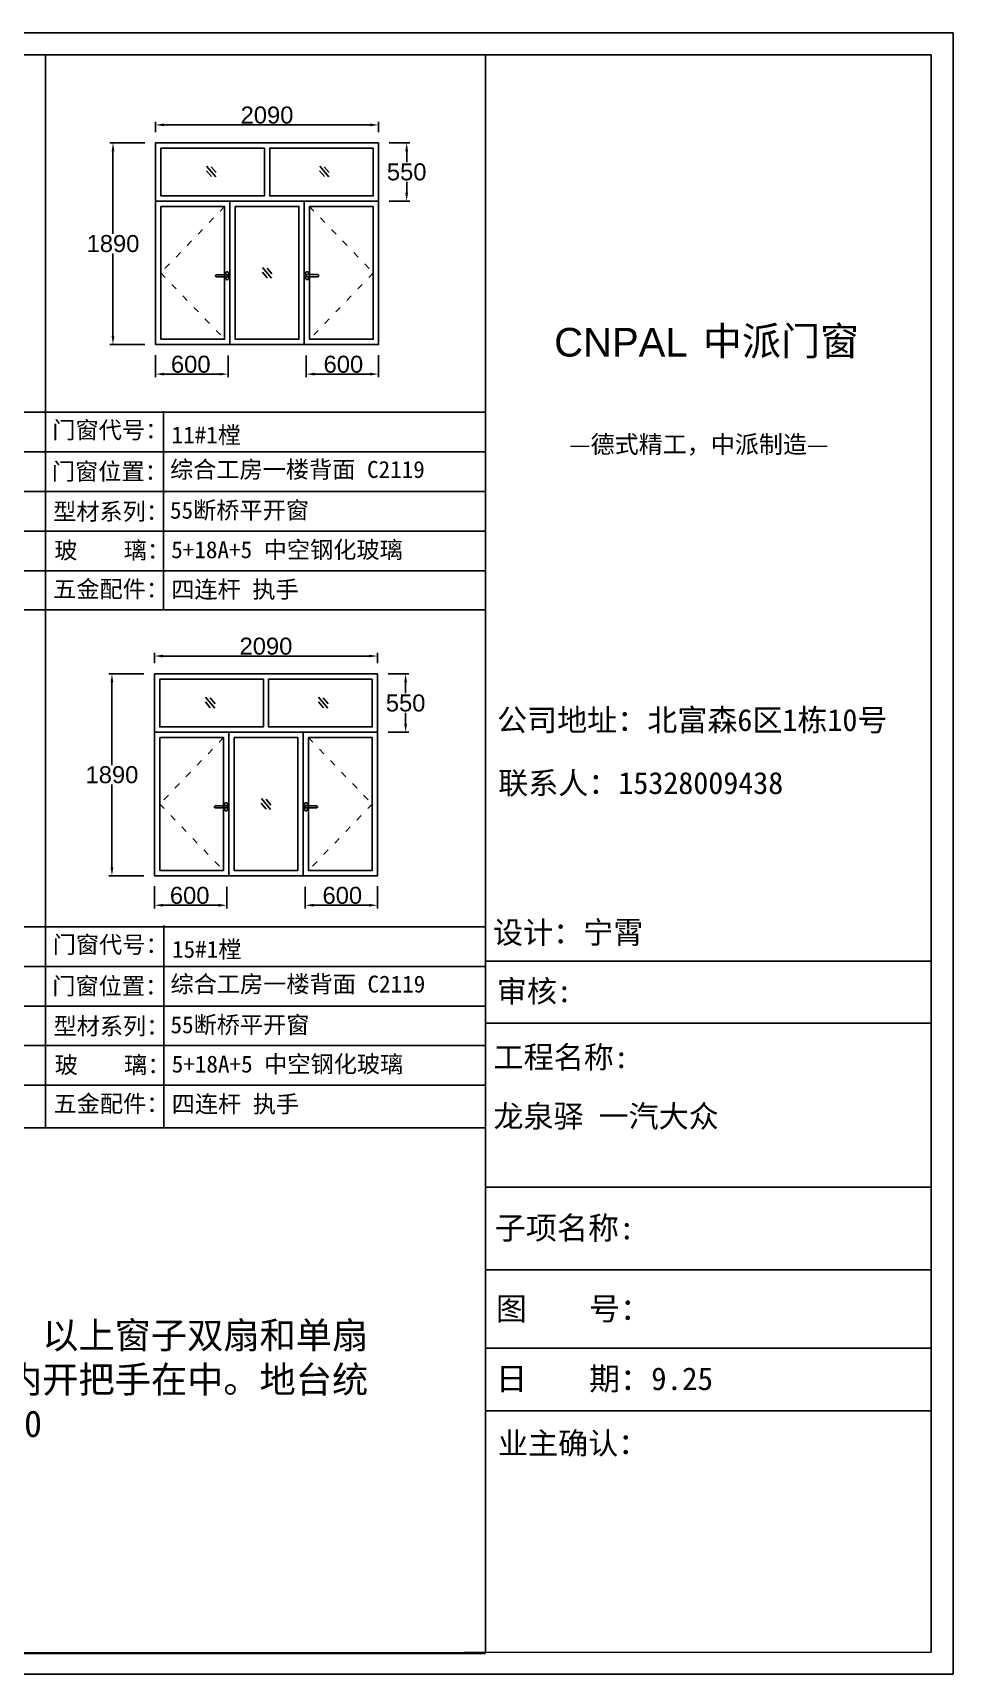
# Model space of a CAD drawing. Header units: inches. Extents: x -138455 to 599497, y -747149 to 13167.
# Drawn here: x 394433 to 403098, y -347679 to -332227 of the extents above; entities that cross this region are included whole.
import ezdxf

# ---------------------------------------------------------------- set-up
doc = ezdxf.new("R2010")
doc.units = ezdxf.units.IN
doc.header["$MEASUREMENT"] = 0
doc.header["$PDMODE"] = 35
doc.header["$PDSIZE"] = -3
doc.linetypes.add('ACAD_ISO03W100', pattern=[30, 12, -18])
doc.layers.add('0 @ 1', color=7, linetype='Continuous')
doc.styles.add('Annotative', font='arialbd.ttf')
doc.styles.add('MtXpl_', font='')
doc.styles.add('MtXpl__1', font='')
doc.styles.get("Standard").update_dxf_attribs({"font": 'arial.ttf'})
doc.styles.get('MtXpl_').set_extended_font_data('SimSun')
doc.styles.get('MtXpl__1').set_extended_font_data('SimSun', bold=True)
doc.dimstyles.get("Standard").update_dxf_attribs({"dimtxt": 80, "dimasz": 70, "dimexe": 40, "dimexo": 80, "dimgap": 0, "dimtad": 1, "dimtih": 1, "dimtoh": 1, "dimdec": 0, "dimzin": 0, "dimdsep": 46, "dimtxsty": 'Standard', "dimcen": 0.09, "dimadec": 0, "dimazin": 0, "dimtfac": 1, "dimtdec": 0, "dimtofl": 0, "dimtmove": 0, "dimatfit": 3, "dimfxl": 0, "dimtolj": 1, "dimtzin": 0, "dimarcsym": 0})

# ---------------------------------------------------------------- blocks, each defined once
blk = doc.blocks.new('123as')
at = {"color": 0}
for p, q in [((90189, 51387), (90252, 51462)), ((90194, 51330), (90312, 51470)), ((90251, 51335), (90314, 51410))]:
    blk.add_line(p, q, dxfattribs=at)
blk = doc.blocks.new('*D1882')
at = {"color": 0, "lineweight": -2, "transparency": 16777216}
for p, q in [((395588, -333162), (395588, -333064)), ((395668, -333094), (397608, -333094)), ((397688, -333162), (397688, -333064))]:
    blk.add_line(p, q, dxfattribs=at)
at = {"color": 0, "transparency": 16777216}
for points in [[(395668, -333081), (395668, -333107), (395588, -333094)], [(397608, -333081), (397608, -333107), (397688, -333094)]]:
    blk.add_solid(points, dxfattribs=at)
at = {"layer": 'Defpoints', "color": 0, "transparency": 16777216}
for p in [(397688, -333094), (395588, -333262), (397688, -333262)]:
    blk.add_point(p, dxfattribs=at)
at = {"color": 0, "transparency": 16777216, "insert": (396638, -333002), "char_height": 160, "attachment_point": 5}
blk.add_mtext('\\A1;2090', dxfattribs=at)
blk = doc.blocks.new('*D1883')
at = {"color": 0, "lineweight": -2, "transparency": 16777216}
for p, q in [((395489, -333262), (395158, -333262)), ((395188, -333342), (395188, -334120)), ((395188, -335082), (395188, -334304)), ((395489, -335162), (395158, -335162))]:
    blk.add_line(p, q, dxfattribs=at)
at = {"color": 0, "transparency": 16777216}
for points in [[(395175, -333342), (395201, -333342), (395188, -333262)], [(395175, -335082), (395201, -335082), (395188, -335162)]]:
    blk.add_solid(points, dxfattribs=at)
at = {"layer": 'Defpoints', "color": 0, "transparency": 16777216}
for p in [(395589, -333262), (395188, -335162), (395589, -335162)]:
    blk.add_point(p, dxfattribs=at)
at = {"color": 0, "transparency": 16777216, "insert": (395188, -334212), "char_height": 160, "attachment_point": 5}
blk.add_mtext('\\A1;1890', dxfattribs=at)
blk = doc.blocks.new('*D2009')
at = {"color": 0, "lineweight": -2, "transparency": 16777216}
for p, q in [((397789, -333262), (397983, -333262)), ((397953, -333342), (397953, -333445)), ((397953, -333732), (397953, -333629)), ((397789, -333812), (397983, -333812))]:
    blk.add_line(p, q, dxfattribs=at)
at = {"color": 0, "transparency": 16777216}
for points in [[(397940, -333342), (397966, -333342), (397953, -333262)], [(397940, -333732), (397966, -333732), (397953, -333812)]]:
    blk.add_solid(points, dxfattribs=at)
at = {"layer": 'Defpoints', "color": 0, "transparency": 16777216}
for p in [(397689, -333262), (397689, -333812), (397953, -333812)]:
    blk.add_point(p, dxfattribs=at)
at = {"color": 0, "transparency": 16777216, "insert": (397953, -333537), "char_height": 160, "attachment_point": 5}
blk.add_mtext('\\A1;550', dxfattribs=at)
blk = doc.blocks.new('dzcs')
blk.add_lwpolyline([(142096, -3328), (142196, -3328, 0.414214), (142206, -3318), (142206, -3318, 0.414214), (142196, -3308), (142096, -3308, 0.414214), (142086, -3318), (142086, -3318, 0.414214)], format="xyb", close=True)
blk.add_lwpolyline([(142182, -3328), (142182, -3342, 0.414214), (142196, -3355), (142196, -3355, 0.414214), (142209, -3342), (142209, -3294, 0.414214), (142196, -3280), (142196, -3280, 0.414214), (142182, -3294), (142182, -3308)], format="xyb")
blk = doc.blocks.new('*D1884')
at = {"color": 0, "lineweight": -2, "transparency": 16777216}
for p, q in [((395578, -338162), (395578, -338064)), ((397678, -338162), (397678, -338064)), ((395658, -338094), (397598, -338094))]:
    blk.add_line(p, q, dxfattribs=at)
at = {"color": 0, "transparency": 16777216}
for points in [[(395658, -338081), (395658, -338107), (395578, -338094)], [(397598, -338081), (397598, -338107), (397678, -338094)]]:
    blk.add_solid(points, dxfattribs=at)
at = {"layer": 'Defpoints', "color": 0, "transparency": 16777216}
for p in [(397678, -338094), (395578, -338262), (397678, -338262)]:
    blk.add_point(p, dxfattribs=at)
at = {"color": 0, "transparency": 16777216, "insert": (396628, -338002), "char_height": 160, "attachment_point": 5}
blk.add_mtext('\\A1;2090', dxfattribs=at)
blk = doc.blocks.new('*D1885')
at = {"color": 0, "lineweight": -2, "transparency": 16777216}
for p, q in [((395479, -338262), (395148, -338262)), ((395178, -338342), (395178, -339120)), ((395178, -340082), (395178, -339304)), ((395479, -340162), (395148, -340162))]:
    blk.add_line(p, q, dxfattribs=at)
at = {"color": 0, "transparency": 16777216}
for points in [[(395165, -338342), (395191, -338342), (395178, -338262)], [(395165, -340082), (395191, -340082), (395178, -340162)]]:
    blk.add_solid(points, dxfattribs=at)
at = {"layer": 'Defpoints', "color": 0, "transparency": 16777216}
for p in [(395579, -338262), (395178, -340162), (395579, -340162)]:
    blk.add_point(p, dxfattribs=at)
at = {"color": 0, "transparency": 16777216, "insert": (395178, -339212), "char_height": 160, "attachment_point": 5}
blk.add_mtext('\\A1;1890', dxfattribs=at)
blk = doc.blocks.new('*D2010')
at = {"color": 0, "lineweight": -2, "transparency": 16777216}
for p, q in [((397779, -338262), (397973, -338262)), ((397943, -338342), (397943, -338445)), ((397943, -338732), (397943, -338629)), ((397779, -338812), (397973, -338812))]:
    blk.add_line(p, q, dxfattribs=at)
at = {"color": 0, "transparency": 16777216}
for points in [[(397930, -338342), (397956, -338342), (397943, -338262)], [(397930, -338732), (397956, -338732), (397943, -338812)]]:
    blk.add_solid(points, dxfattribs=at)
at = {"layer": 'Defpoints', "color": 0, "transparency": 16777216}
for p in [(397679, -338262), (397679, -338812), (397943, -338812)]:
    blk.add_point(p, dxfattribs=at)
at = {"color": 0, "transparency": 16777216, "insert": (397943, -338537), "char_height": 160, "attachment_point": 5}
blk.add_mtext('\\A1;550', dxfattribs=at)
blk = doc.blocks.new('*D1958')
at = {"color": 0, "lineweight": -2, "transparency": 16777216}
for p, q in [((397006, -335266), (397006, -335470)), ((397688, -335262), (397688, -335470)), ((397608, -335440), (397086, -335440))]:
    blk.add_line(p, q, dxfattribs=at)
at = {"color": 0, "transparency": 16777216}
for points in [[(397086, -335427), (397086, -335453), (397006, -335440)], [(397608, -335427), (397608, -335453), (397688, -335440)]]:
    blk.add_solid(points, dxfattribs=at)
at = {"layer": 'Defpoints', "color": 0, "transparency": 16777216}
for p in [(397006, -335166), (397688, -335162), (397006, -335440)]:
    blk.add_point(p, dxfattribs=at)
at = {"color": 0, "transparency": 16777216, "insert": (397357, -335348), "char_height": 160, "width": 351.65, "attachment_point": 5}
blk.add_mtext('\\A1;600', dxfattribs=at)
blk = doc.blocks.new('*D1959')
at = {"color": 0, "lineweight": -2, "transparency": 16777216}
for p, q in [((395588, -335262), (395588, -335470)), ((396271, -335266), (396271, -335470)), ((395668, -335440), (396191, -335440))]:
    blk.add_line(p, q, dxfattribs=at)
at = {"color": 0, "transparency": 16777216}
for points in [[(395668, -335427), (395668, -335453), (395588, -335440)], [(396191, -335427), (396191, -335453), (396271, -335440)]]:
    blk.add_solid(points, dxfattribs=at)
at = {"layer": 'Defpoints', "color": 0, "transparency": 16777216}
for p in [(395588, -335162), (396271, -335166), (396271, -335440)]:
    blk.add_point(p, dxfattribs=at)
at = {"color": 0, "transparency": 16777216, "insert": (395920, -335348), "char_height": 160, "width": 351.65, "attachment_point": 5}
blk.add_mtext('\\A1;600', dxfattribs=at)
blk = doc.blocks.new('*D1960')
at = {"color": 0, "lineweight": -2, "transparency": 16777216}
for p, q in [((396996, -340266), (396996, -340470)), ((397678, -340262), (397678, -340470)), ((397598, -340440), (397076, -340440))]:
    blk.add_line(p, q, dxfattribs=at)
at = {"color": 0, "transparency": 16777216}
for points in [[(397076, -340427), (397076, -340453), (396996, -340440)], [(397598, -340427), (397598, -340453), (397678, -340440)]]:
    blk.add_solid(points, dxfattribs=at)
at = {"layer": 'Defpoints', "color": 0, "transparency": 16777216}
for p in [(396996, -340166), (397678, -340162), (396996, -340440)]:
    blk.add_point(p, dxfattribs=at)
at = {"color": 0, "transparency": 16777216, "insert": (397347, -340348), "char_height": 160, "width": 351.65, "attachment_point": 5}
blk.add_mtext('\\A1;600', dxfattribs=at)
blk = doc.blocks.new('*D1961')
at = {"color": 0, "lineweight": -2, "transparency": 16777216}
for p, q in [((395578, -340262), (395578, -340470)), ((396261, -340266), (396261, -340470)), ((395658, -340440), (396181, -340440))]:
    blk.add_line(p, q, dxfattribs=at)
at = {"color": 0, "transparency": 16777216}
for points in [[(395658, -340427), (395658, -340453), (395578, -340440)], [(396181, -340427), (396181, -340453), (396261, -340440)]]:
    blk.add_solid(points, dxfattribs=at)
at = {"layer": 'Defpoints', "color": 0, "transparency": 16777216}
for p in [(395578, -340162), (396261, -340166), (396261, -340440)]:
    blk.add_point(p, dxfattribs=at)
at = {"color": 0, "transparency": 16777216, "insert": (395910, -340348), "char_height": 160, "width": 351.65, "attachment_point": 5}
blk.add_mtext('\\A1;600', dxfattribs=at)

msp = doc.modelspace()

# ---------------------------------------------------------------- linework, layer by layer
for p, q in [((403098.4, -332227.2), (382935.8, -332227.2)), ((403098.4, -332227.2), (403098.4, -347678.7)), ((383143.3, -332433.9), (402891.7, -332433.9)), ((398695.4, -332433.9), (383143.3, -332433.9)), ((394553.4, -332433.9), (394553.4, -342537)), ((398695.4, -332433.9), (398695.4, -347472.1)), ((402891.7, -332433.9), (402891.7, -347471.4)), ((397688.5, -333812), (395588.5, -333812)), ((396288.5, -333812), (396288.5, -335162)), ((396988.5, -333812), (396988.5, -335162)), ((383142.9, -335798), (398695.4, -335798)), ((395662.3, -335789.9), (395662.3, -337655.5)), ((383142.9, -336171.1), (398695.4, -336171.1)), ((383142.9, -336544.3), (398695.4, -336544.3)), ((383142.9, -336917.4), (398695.4, -336917.4)), ((383142.9, -337290.5), (398695.4, -337290.5)), ((383143.3, -337664.1), (398695.4, -337658.7)), ((397678.5, -338812), (395578.5, -338812)), ((396278.5, -338812), (396278.5, -340162)), ((396978.5, -338812), (396978.5, -340162)), ((383147, -340642.4), (398699.5, -340642.4)), ((395666.9, -340631.8), (395666.9, -342537)), ((398695.4, -340967.8), (402891.7, -340967.8)), ((383147, -341015.5), (398699.5, -341015.5)), ((383147, -341388.6), (398699.5, -341388.6)), ((398695.4, -341548.9), (402891.7, -341548.9)), ((383147, -341761.8), (398699.5, -341761.8)), ((383147, -342134.9), (398699.5, -342134.9)), ((383143.3, -342537), (398695.4, -342537)), ((398695.4, -343093.5), (402891.7, -343093.5)), ((398695.4, -343872.4), (402891.7, -343872.4)), ((398695.4, -344609.4), (402891.7, -344609.4)), ((398695.4, -345199.3), (402891.7, -345199.3)), ((398695.4, -345588.4), (398699.5, -345588.4)), ((398695.4, -345961.5), (398699.5, -345961.5)), ((398695.4, -346334.6), (398699.5, -346334.6)), ((398695.4, -346707.8), (398699.5, -346707.8)), ((398695.4, -347080.9), (398699.5, -347080.9)), ((383143.3, -347483), (402891.7, -347471.4)), ((383143.3, -347483), (398695.4, -347483)), ((394553.4, -347476.2), (394553.4, -347477.4)), ((403098.4, -347678.7), (382935.8, -347678.7))]:
    msp.add_line(p, q)
for points in [[(397688.5, -333262), (395588.5, -333262), (395588.5, -335162), (397688.5, -335162)], [(396613.5, -333312), (395638.5, -333312), (395638.5, -333762), (396613.5, -333762)], [(397638.5, -333312), (396663.5, -333312), (396663.5, -333762), (397638.5, -333762)], [(395638.5, -333862), (396238.5, -333862), (396238.5, -335112), (395638.5, -335112)], [(396338.5, -333862), (396938.5, -333862), (396938.5, -335112), (396338.5, -335112)], [(397638.5, -333862), (397038.5, -333862), (397038.5, -335112), (397638.5, -335112)], [(397678.5, -338262), (395578.5, -338262), (395578.5, -340162), (397678.5, -340162)], [(396603.5, -338312), (395628.5, -338312), (395628.5, -338762), (396603.5, -338762)], [(397628.5, -338312), (396653.5, -338312), (396653.5, -338762), (397628.5, -338762)], [(395628.5, -338862), (396228.5, -338862), (396228.5, -340112), (395628.5, -340112)], [(396328.5, -338862), (396928.5, -338862), (396928.5, -340112), (396328.5, -340112)], [(397628.5, -338862), (397028.5, -338862), (397028.5, -340112), (397628.5, -340112)]]:
    msp.add_lwpolyline(points, close=True)
at = {"linetype": 'ACAD_ISO03W100', "ltscale": 5}
for points in [[(396238.5, -333862), (395638.5, -334487), (396238.5, -335112)], [(397038.5, -333862), (397638.5, -334487), (397038.5, -335112)], [(396228.5, -338862), (395628.5, -339487), (396228.5, -340112)], [(397028.5, -338862), (397628.5, -339487), (397028.5, -340112)]]:
    msp.add_lwpolyline(points, dxfattribs=at)

# ---------------------------------------------------------------- block references
at = {"xscale": -0.726650862114889, "yscale": 0.726650862114889, "zscale": 0.726650862114889}
for p in [(461694.9, -370883.3), (462759.4, -370883.3), (462220.9, -371836.8), (461684.9, -375883.3), (462749.4, -375883.3), (462210.9, -376836.8)]:
    msp.add_blockref('123as', p, dxfattribs=at)
for p in [(254066.8, -331196.2), (254056.8, -336196.2)]:
    msp.add_blockref('dzcs', p)
at = {"xscale": -1}
for p in [(539210.7, -331195.7), (539200.7, -336195.7)]:
    msp.add_blockref('dzcs', p, dxfattribs=at)

# ---------------------------------------------------------------- texts
for s, height, style, p in [('中派门窗', 269.64, 'MtXpl_', (400742.2, -335263.6)), ('门窗代号：', 160, 'MtXpl__1', (394616.9, -336045.8)), ('11#1樘', 160, 'MtXpl__1', (395739, -336093.1)), ('—德式精工，中派制造—', 165.935, 'MtXpl_', (399483.1, -336183.7)), ('门窗位置：', 160, 'MtXpl__1', (394613.1, -336436.2)), ('综合工房一楼背面 C2119', 160, 'MtXpl__1', (395724.6, -336417.7)), ('型材系列：', 160, 'MtXpl__1', (394624.2, -336813.7)), ('55断桥平开窗', 160, 'MtXpl__1', (395724.6, -336801.1)), ('玻    璃：', 160, 'MtXpl__1', (394635.6, -337178.1)), ('5+18A+5 中空钢化玻璃', 160, 'MtXpl__1', (395736.2, -337173)), ('五金配件：', 160, 'MtXpl__1', (394624.6, -337542.9)), ('四连杆 执手', 160, 'MtXpl__1', (395736.2, -337547.3)), ('公司地址：北富森6区1栋10号', 207.419, 'MtXpl_', (398803.4, -338800.1)), ('联系人：15328009438', 207.419, 'MtXpl_', (398814.7, -339393.1)), ('设计：宁霄', 207.42, 'MtXpl_', (398766.1, -340800)), ('门窗代号：', 160, 'MtXpl__1', (394620.6, -340890.2)), ('15#1樘', 160, 'MtXpl__1', (395743.6, -340935)), ('门窗位置：', 160, 'MtXpl__1', (394616.8, -341280.6)), ('综合工房一楼背面 C2119', 160, 'MtXpl__1', (395729.2, -341262)), ('审核:', 207.42, 'MtXpl_', (398801.7, -341352.4)), ('型材系列：', 160, 'MtXpl__1', (394627.9, -341658.1)), ('55断桥平开窗', 160, 'MtXpl__1', (395729.2, -341645.4)), ('工程名称:', 207.42, 'MtXpl_', (398771.3, -341973.6)), ('玻    璃：', 160, 'MtXpl__1', (394639.4, -342022.5)), ('5+18A+5 中空钢化玻璃', 160, 'MtXpl__1', (395740.8, -342014.9)), ('五金配件：', 160, 'MtXpl__1', (394628.3, -342387.3)), ('四连杆 执手', 160, 'MtXpl__1', (395740.8, -342391.7)), ('龙泉驿 一汽大众 ', 207.42, 'MtXpl_', (398769.9, -342530.1)), ('子项名称:', 214.34, 'MtXpl_', (398783.2, -343585.1)), ('图    号：', 214.34, 'MtXpl_', (398793.4, -344345.2)), ('日    期：9.25', 214.336, 'MtXpl_', (398794.2, -345004.6)), ('业主确认：', 207.42, 'MtXpl_', (398812.8, -345608.9))]:
    msp.add_text(s, height=height, dxfattribs=dict(style=style)).set_placement(p)
msp.add_text('CNPAL', height=269.64).set_placement((399342.1, -335274.7))
at = {"layer": '0 @ 1', "insert": (393498.9, -344362.7), "char_height": 250, "attachment_point": 1, "style": 'Annotative'}
msp.add_mtext_dynamic_manual_height_columns('{\\fSimSun|b1|i0|c134|p2;备注：以上窗子双扇和单扇均为内开把手在中。地台统一1200}', width=4322.5, gutter_width=903.5, heights=[0], dxfattribs=at)

# ---------------------------------------------------------------- dimensions: what is measured, and where the dimension line sits
for base, p1, p2, picture, middle in [((397688.5, -333094), (395588.5, -333262), (397688.5, -333262), '*D1882', (396638.5, -333002.3)), ((397678.5, -338094), (395578.5, -338262), (397678.5, -338262), '*D1884', (396628.5, -338002.3))]:
    dim = msp.add_linear_dim(base=base, p1=p1, p2=p2, text='2090', dimstyle='Standard', override={"dimtxt": 160, "dimasz": 80, "dimexe": 30, "dimexo": 100, "dimgap": 10})
    dim.commit()
    dim.dimension.update_dxf_attribs({"geometry": picture, "text_midpoint": middle})
for base, p1, p2, picture, middle in [((395188, -335162), (395588.5, -333262), (395588.5, -335162), '*D1883', (395188, -334212)), ((395178, -340162), (395578.5, -338262), (395578.5, -340162), '*D1885', (395178, -339212))]:
    dim = msp.add_linear_dim(base=base, p1=p1, p2=p2, angle=90, text='1890', dimstyle='Standard', override={"dimtxt": 160, "dimasz": 80, "dimexe": 30, "dimexo": 100, "dimgap": 10})
    dim.commit()
    dim.dimension.update_dxf_attribs({"geometry": picture, "text_midpoint": middle})
for base, p1, p2, picture, middle in [((397953, -333812), (397688.5, -333262), (397688.5, -333812), '*D2009', (397953, -333537)), ((397943, -338812), (397678.5, -338262), (397678.5, -338812), '*D2010', (397943, -338537))]:
    dim = msp.add_linear_dim(base=base, p1=p1, p2=p2, angle=90, dimstyle='Standard', override={"dimtxt": 160, "dimasz": 80, "dimexe": 30, "dimexo": 100, "dimgap": 10})
    dim.commit()
    dim.dimension.update_dxf_attribs({"geometry": picture, "text_midpoint": middle})
for base, p1, p2, picture, middle in [((396271, -335440), (395588.5, -335162), (396271, -335165.5), '*D1959', (395920, -335440)), ((396261, -340440), (395578.5, -340162), (396261, -340165.5), '*D1961', (395910, -340440))]:
    dim = msp.add_linear_dim(base=base, p1=p1, p2=p2, text='600', dimstyle='Standard', override={"dimtxt": 160, "dimasz": 80, "dimexe": 30, "dimexo": 100, "dimgap": 10, "dimfxl": 100})
    dim.commit()
    dim.dimension.update_dxf_attribs({"geometry": picture, "text_midpoint": middle, "dimtype": 160})
for base, p1, p2, picture, middle in [((397006, -335440), (397688.5, -335162), (397006, -335165.5), '*D1958', (397357, -335440)), ((396996, -340440), (397678.5, -340162), (396996, -340165.5), '*D1960', (397347, -340440))]:
    dim = msp.add_linear_dim(base=base, p1=p1, p2=p2, angle=180, text='600', dimstyle='Standard', override={"dimtxt": 160, "dimasz": 80, "dimexe": 30, "dimexo": 100, "dimgap": 10, "dimfxl": 100})
    dim.commit()
    dim.dimension.update_dxf_attribs({"geometry": picture, "text_midpoint": middle, "dimtype": 160})

doc.saveas('drawing.dxf')
